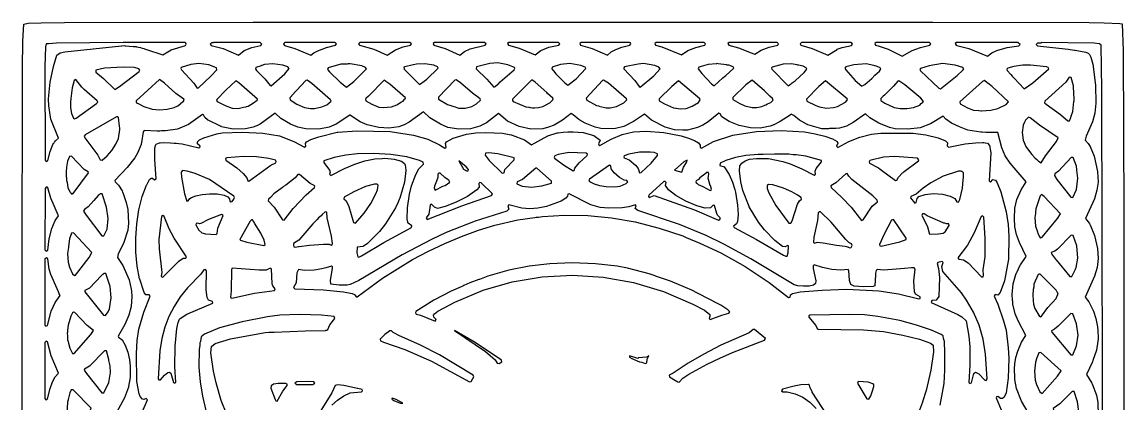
# Model space of a CAD drawing. Header units: millimetres. Extents: x 0 to 300, y 0 to 300.
# Drawn here: x 0.3 to 299.8, y 196.5 to 300.4 of the extents above; entities that cross this region are included whole.
import ezdxf

# ---------------------------------------------------------------- set-up
doc = ezdxf.new("R2010")
doc.units = ezdxf.units.MM
doc.layers.add('CUT', color=7, linetype='CONTINUOUS')

msp = doc.modelspace()

# ---------------------------------------------------------------- linework, layer by layer
at = {"layer": 'CUT'}
for points in [[(0.3333, 43.6332), (0.303, 230.5128), (0.4243, 287.8499), (0.5153, 295.189), (0.8297, 299.8501), (2.0019, 300.0869), (5.4862, 300.155), (11.8438, 300.2685), (63.1388, 300.4053), (69.9573, 300.4198), (95.2289, 300.4157), (247.9064, 300.3897), (290.3892, 300.2438), (294.4429, 300.1646), (298.7079, 300.0346), (299.3688, 299.9154), (299.6321, 292.6345), (299.7836, 248.3627), (299.8139, 69.9678)], [(293.8788, 51.7858), (293.9394, 203.4521), (293.7576, 282.1757), (293.5842, 294.1091), (293.2, 294.4934), (293.1017, 294.4945), (293.089, 294.5095), (291.6712, 294.6368), (277.3998, 294.8048), (277.2773, 294.6728), (276.3481, 294.6833), (275.9956, 294.2867), (276.3261, 293.9096), (284.6077, 293.0233), (286.3263, 292.7615), (286.327, 292.7613), (286.3468, 292.7577), (286.5315, 292.724), (289.456, 292.1891), (290.0467, 291.9046), (290.4098, 291.6061), (290.7882, 290.8569), (291.3509, 288.9061), (292.0556, 283.1978), (292.1473, 278.3014), (291.8972, 275.6376), (291.2523, 273.2806), (289.5657, 269.3942), (289.2499, 268.2682), (290.1043, 267.397), (290.6267, 266.5397), (291.7178, 263.9242), (292.6584, 259.719), (292.8083, 256.8755), (292.4441, 254.6438), (291.8058, 252.3035), (289.3872, 246.964), (290.4507, 245.5516), (290.5043, 245.4574), (290.5408, 245.3933), (290.5702, 245.3416), (290.6187, 245.2565), (291.8082, 242.3198), (292.5986, 238.7621), (292.7823, 236.0938), (292.5316, 233.6307), (291.8363, 231.2433), (289.2794, 225.5112), (290.2784, 224.3009), (291.4908, 221.7544), (292.1719, 219.7131), (292.6222, 217.5034), (292.7189, 216.4831), (292.7968, 214.4737), (292.7886, 214.3534), (292.7824, 214.2623), (292.7786, 214.2057), (292.7383, 213.6125), (292.3568, 211.1456), (291.3945, 208.3376), (291.2227, 207.9342), (289.6302, 204.5365), (291.12, 202.1461), (291.1908, 202.0007), (292.3779, 198.8557), (292.6924, 196.9198), (292.8138, 193.3534)], [(273.782, 194.1262), (271.9564, 197.2785), (270.588, 200.6841), (270.1818, 203.1111), (270.099, 206.5073), (270.1353, 206.9315), (270.1531, 207.1394), (270.1601, 207.2212), (270.179, 207.4418), (270.4274, 209.1254), (270.9554, 210.8967), (271.9894, 213.2991), (273.1738, 215.0949), (271.025, 219.1106), (270.2211, 221.028), (269.6343, 223.6248), (269.6012, 224.0089), (269.5662, 224.4147), (269.5479, 224.6274), (269.5303, 224.8309), (269.4548, 226.3185), (269.7276, 229.1659), (270.4426, 231.6962), (270.7243, 232.362), (270.7547, 232.4338), (270.7575, 232.4404), (270.7576, 232.4408), (271.5306, 234.0957), (271.5407, 234.1147), (271.5528, 234.1375), (271.5726, 234.1745), (271.6812, 234.3786), (273.2549, 236.6348), (271.4371, 240.41), (270.6197, 242.5898), (270.1559, 244.7119), (270.0305, 246.9775), (270.185, 249.732), (270.7058, 252.0886), (271.8459, 254.769), (273.2472, 256.9463), (268.8995, 261.9818), (267.5166, 264.0382), (266.582, 266.1585), (265.5031, 270.3742), (262.3079, 270.3675), (261.2794, 270.4229), (261.1878, 270.4278), (260.9613, 270.44), (260.8745, 270.4447), (257.3848, 271.0111), (255.0708, 271.8637), (252.9047, 272.9308), (251.4186, 273.95), (250.6796, 274.7633), (247.2379, 272.7164), (244.46, 271.6475), (241.07, 271.273), (237.6183, 271.3338), (236.1229, 271.6852), (233.1976, 272.9059), (230.7705, 274.3316), (229.5427, 275.4644), (226.216, 273.0426), (224.3999, 272.1153), (222.4847, 271.5478), (221.5204, 271.4179), (221.2305, 271.4152), (219.805, 271.4022), (219.538, 271.3998), (217.6578, 271.3826), (213.9253, 272.4192), (213.821, 272.4716), (213.778, 272.4932), (213.7606, 272.5019), (213.7247, 272.5199), (211.6234, 273.7229), (210.075, 274.995), (209.5215, 275.2698), (209.4247, 275.3552), (209.0538, 275.0995), (206.3987, 273.3877), (204.6595, 272.4868), (204.6123, 272.469), (204.5334, 272.4394), (204.3934, 272.3868), (203.6921, 272.1235), (200.9688, 271.5477), (198.2821, 271.6116), (195.2576, 272.277), (192.4666, 273.378), (190.5437, 274.6137), (190.0179, 275.4689), (189.7074, 275.6023), (186.7773, 273.2376), (185.3705, 272.3286), (183.8964, 271.6723), (181.1801, 271.0163), (181.1511, 271.0156), (181.1092, 271.0144), (180.9517, 271.0102), (179.9548, 270.9834), (177.6698, 271.0902), (177.6175, 271.1005), (175.1084, 271.8003), (171.3813, 273.7229), (169.4849, 275.3423), (166.5443, 273.3238), (163.8667, 272.0059), (161.6378, 271.4523), (160.827, 271.3639), (157.6338, 271.4161), (156.0517, 271.7687), (153.3345, 272.8979), (151.9114, 273.7306), (151.6261, 273.9108), (150.0744, 275.1406), (149.584, 275.5701), (149.5583, 275.5496), (149.5415, 275.5629), (147.1724, 273.7305), (144.9014, 272.3675), (143.4255, 271.7678), (141.8529, 271.3936), (138.6206, 271.277), (135.4054, 271.9748), (132.2275, 273.4721), (129.8373, 275.4855), (126.5259, 272.9569), (124.7151, 272.0768), (122.1669, 271.3689), (119.0302, 271.2423), (116.0157, 271.7617), (114.0678, 272.5921), (111.1546, 274.338), (109.3918, 275.9534), (105.4886, 273.1333), (104.1649, 272.4528), (102.7532, 271.9408), (99.9955, 271.5471), (97.2595, 271.701), (94.1248, 272.4314), (92.2193, 273.2746), (89.8453, 274.8044), (89.509, 275.0782), (89.4649, 275.0495), (89.4045, 275.0885), (85.6859, 272.6688), (84.4299, 272.0545), (83.7876, 271.7914), (80.9686, 271.2446), (77.4359, 271.3642), (75.254, 271.8234), (73.2596, 272.602), (70.6508, 274.1488), (69.0891, 275.6255), (65.0646, 272.6608), (64.084, 272.1983), (64.0696, 272.1915), (64.0268, 272.1713), (64.0245, 272.1703), (63.1102, 271.774), (61.0652, 271.3668), (57.6613, 271.3029), (54.534, 271.9416), (54.5118, 271.9506), (54.3606, 272.0119), (54.3433, 272.019), (54.2624, 272.0518), (50.8691, 273.6921), (50.8448, 273.7083), (50.8339, 273.7156), (50.8294, 273.7186), (50.7556, 273.7677), (50.0018, 274.4541), (49.6491, 275.139), (49.3709, 275.2559), (45.5145, 272.5241), (42.5565, 271.2555), (39.2922, 270.8151), (38.2514, 270.7709), (38.1718, 270.7675), (37.742, 270.7493), (37.0499, 270.7199), (33.5043, 270.8828), (33.2303, 270.5266), (32.8162, 267.6258), (32.7155, 267.1949), (32.7098, 267.1704), (32.7004, 267.1301), (32.6955, 267.1091), (31.7061, 264.7633), (30.9418, 263.446), (28.9209, 260.8381), (25.5019, 257.2583), (25.5865, 256.9723), (26.5592, 256.0636), (27.4855, 254.4486), (27.6149, 254.1217), (27.645, 254.0458), (27.656, 254.0181), (27.66, 254.008), (28.6187, 251.3452), (29.0562, 249.3748), (29.2685, 245.6456), (29.047, 243.7529), (27.9245, 240.1738), (26.4764, 237.3015), (26.2179, 236.3206), (27.6709, 234.2125), (29.4042, 230.2902), (29.9699, 227.6864), (30.0141, 227.2052), (30.103, 225.7448), (30.0478, 224.4042), (29.9588, 222.9746), (29.3518, 220.6689), (28.219, 218.1222), (26.4279, 214.9509), (26.5606, 214.6386), (27.5075, 213.9613), (28.3695, 212.4818), (29.0824, 210.5558), (29.5018, 208.4884), (29.7065, 206.8313), (29.7273, 205.7374), (29.6811, 204.4707), (29.6733, 204.2565), (29.6699, 204.1629), (29.6542, 203.7316), (29.2629, 201.2391), (29.2359, 201.1555), (29.2294, 201.1355), (29.2186, 201.1022), (29.2017, 201.05), (28.1509, 198.168), (25.9602, 194.1884)], [(32.9176, 194.2395), (34.4127, 197.5957), (34.0611, 198.0185), (33.4364, 197.7023), (33.0156, 197.7751), (32.3918, 198.5304), (32.0945, 199.2312), (31.5455, 202.5976), (31.3941, 210.2488), (31.5759, 213.7948), (32.0385, 216.8442), (33.4081, 221.4981), (35.1696, 225.8043), (34.9009, 226.181), (33.9735, 226.2169), (33.4914, 226.8182), (32.2816, 230.4628), (32.2668, 230.5242), (31.606, 233.9891), (31.2727, 237.7617), (31.2425, 241.625), (31.5151, 245.5198), (32.092, 249.2938), (32.9867, 252.93), (34.1478, 256.0559), (34.1825, 256.1341), (34.9283, 257.5872), (35.3713, 257.964), (35.7298, 257.942), (36.3008, 257.4671), (36.7223, 257.785), (36.3939, 263.0329), (36.4241, 266.1536), (36.693, 267.086), (36.7029, 267.1158), (36.7031, 267.1165), (36.7091, 267.1347), (36.7187, 267.1637), (36.7298, 267.1711), (37.7008, 267.5407), (37.8453, 267.5712), (38.8673, 267.6412), (40.6283, 267.5888), (41.6263, 267.4867), (42.0258, 267.4458), (42.2179, 267.4262), (42.8933, 267.3571), (43.8649, 267.2325), (48.3792, 266.2042), (48.6579, 266.3806), (48.7113, 266.671), (48.0333, 267.3097), (47.9888, 267.8419), (48.5324, 268.3435), (49.727, 268.8966), (53.2946, 269.985), (54.6803, 270.2335), (60.2163, 270.4199), (65.7944, 270.1775), (70.2434, 269.4176), (74.2219, 267.9225), (77.1167, 266.3653), (77.4328, 266.6046), (77.3679, 267.3405), (77.6437, 267.782), (78.7806, 268.4096), (80.9378, 269.1688), (85.9632, 270.4673), (86.1768, 270.4906), (91.3037, 270.8139), (100.3707, 270.6016), (106.7284, 269.6598), (110.6069, 268.5193), (113.7507, 267.0079), (115.1858, 266.1006), (115.5736, 266.3977), (115.3944, 267.3329), (115.6302, 267.8353), (117.4551, 268.8249), (121.1486, 269.9026), (123.6251, 270.2684), (126.3529, 270.3896), (130.8575, 270.1773), (132.7224, 269.8566), (133.3103, 269.6853), (133.4211, 269.653), (133.4718, 269.6383), (133.5422, 269.6178), (136.8678, 268.4034), (138.8204, 267.0102), (143.1985, 269.4073), (145.794, 270.2335), (145.95, 270.2653), (146.0126, 270.2781), (146.0198, 270.2795), (146.0355, 270.2827), (147.3995, 270.4831), (148.6576, 270.5003), (148.9211, 270.5039), (149.15, 270.507), (150.1043, 270.52), (152.8278, 270.329), (155.6993, 269.5008), (157.4758, 268.2648), (156.9979, 267.263), (157.0776, 266.9774), (157.373, 266.8273), (160.4018, 268.5252), (163.4352, 269.8087), (166.4989, 270.5063), (169.9225, 270.7226), (174.7068, 270.3552), (179.4319, 269.4162), (181.4424, 268.8382), (183.0892, 268.2169), (184.1849, 267.5588), (184.6458, 266.8967), (184.6437, 266.3076), (185.0026, 266.116), (188.2561, 267.9516), (193.4711, 269.5976), (199.9142, 270.6309), (206.6276, 270.8745), (212.972, 270.5384), (215.917, 270.0222), (218.5371, 269.322), (220.609, 268.5916), (221.8535, 267.8907), (222.0856, 267.4367), (221.7135, 266.6104), (222.0747, 266.2805), (225.0751, 267.9521), (228.0124, 269.1027), (231.1627, 269.9298), (233.7235, 270.2079), (242.4847, 270.2079), (246.0007, 269.7508), (249.3083, 268.8936), (251.2947, 268.1297), (251.8564, 267.5669), (251.7425, 266.6949), (252.1019, 266.3943), (256.6855, 267.2951), (259.4282, 267.5701), (261.3204, 267.6183), (261.5114, 267.6098), (261.652, 267.6036), (261.7585, 267.5989), (262.0585, 267.5856), (262.7072, 267.4227), (263.262, 266.8384), (263.6004, 264.8122), (263.1599, 257.1855), (263.5786, 256.8765), (264.1852, 257.5528), (264.8703, 257.3914), (265.3735, 256.6854), (266.375, 254.257), (267.7815, 248.7859), (268.326, 245.3679), (268.5412, 242.1497), (268.4195, 235.9227), (267.3248, 229.9552), (266.1965, 226.8115), (265.5083, 226.0956), (264.803, 226.2464), (264.5098, 225.8459), (265.5303, 223.6714), (267.1116, 219.1057), (267.752, 216.5986), (268.3594, 211.7295), (268.4806, 208.933), (268.3594, 203.5394), (267.7834, 199.4939), (267.7828, 199.4917), (267.7826, 199.4909), (267.7815, 199.4868), (267.78, 199.4807), (267.2627, 198.3353), (266.7969, 197.9353), (266.2986, 197.9918), (265.5172, 198.5602), (265.2004, 198.4591), (265.0767, 198.1505), (267.3724, 192.7486)], [(57.5065, 189.8443), (54.433, 197.4227), (53.0376, 202.246), (52.3364, 205.3864), (51.6073, 210.3688), (51.7615, 212.1725), (52.7547, 212.9262), (56.9728, 214.1702), (66.4039, 215.9338), (67.3792, 215.9883), (67.4587, 215.9927), (67.5152, 215.9959), (68.8559, 216.0708), (77.3323, 216.3808), (82.8016, 216.4545), (82.8843, 216.5839), (83.1539, 216.5938), (83.4108, 216.7939), (83.9252, 218.0087), (85.3241, 219.7783), (85.1732, 220.3161), (81.7069, 220.6976), (75.7195, 220.8484), (70.3941, 220.6379), (67.0506, 220.2128), (60.1726, 218.8552), (53.9836, 217.1652), (49.9043, 215.5027), (48.9842, 214.7687), (48.7825, 213.4907), (48.6679, 213.1469), (48.6045, 212.3631), (48.4507, 211.3887), (48.391, 206.5039), (48.694, 202.552), (49.3286, 198.6004), (50.2571, 194.7065)], [(249.8506, 196.125), (250.9087, 202.0413), (251.1513, 205.6951), (251.1336, 209.3163), (251.1513, 210.4216), (251.1256, 210.9496), (251.1217, 211.7357), (251.0673, 212.1445), (251.0027, 213.4708), (250.775, 214.3413), (250.6885, 214.9922), (250.1043, 215.4372), (247.4785, 216.6156), (243.4581, 217.9465), (238.9102, 219.1894), (232.8861, 220.3339), (229.2753, 220.7283), (225.3339, 220.8786), (214.4597, 220.654), (214.1581, 220.438), (214.1736, 220.0675), (216.0647, 217.8641), (216.4096, 217.014), (216.6526, 216.8327), (229.0003, 216.6624), (234.443, 216.1766), (239.6731, 215.2346), (244.2591, 214.1112), (247.2539, 213.0127), (247.9314, 212.4751), (248.0547, 210.6381), (247.2963, 205.6624), (246.025, 200.199), (245.079, 197.0628), (245.0644, 197.024), (242.8549, 191.2122)], [(84.5051, 196.164), (86.071, 197.5416), (87.8096, 198.7296), (89.5161, 199.4793), (92.5462, 199.8), (92.8155, 200.0914), (92.7176, 200.4416), (91.5503, 200.6963), (91.5502, 200.6967), (91.526, 200.7016), (87.7917, 201.5164), (86.1574, 201.6649), (85.4515, 201.4922), (84.5377, 199.4896), (80.1468, 192.4944)], [(220.3276, 191.5956), (215.1048, 199.7425), (215.0244, 199.9039), (214.6965, 200.5624), (214.5302, 200.8965), (214.409, 201.1399), (214.333, 201.5976), (214.069, 201.8138), (211.9538, 201.7009), (210.2157, 201.3663), (206.9868, 200.5362), (206.7473, 200.1005), (207.0539, 199.7912), (208.2373, 199.7513), (210.4263, 199.288), (212.4967, 198.361), (214.4068, 196.9755), (216.1273, 195.255)]]:
    msp.add_lwpolyline(points, dxfattribs=at)
for points in [[(31.3805, 293.7098), (31.4052, 293.7073), (31.4175, 293.7061), (32.4654, 293.4904), (32.9412, 293.3432), (33.3829, 293.2066), (33.6023, 293.1387), (34.1211, 292.9783), (38.5566, 291.4806), (40.7979, 292.8102), (40.8734, 292.8432), (44.7089, 294.0122), (44.9471, 294.3736), (44.9218, 294.3987), (44.8519, 294.6883), (44.5483, 294.8324), (27.8154, 294.8182), (9.7055, 294.6668), (7.4757, 294.4951), (7.22, 294.4934), (7.1814, 294.4724), (6.8704, 294.4485), (6.661, 293.6318), (6.5109, 288.3537), (6.5659, 263.3935), (6.5944, 263.361), (6.5924, 262.813), (6.9036, 262.4676), (7.3046, 262.6327), (7.877, 264.92), (7.883, 264.9371), (7.8837, 264.9392), (7.9003, 264.9863), (7.9612, 265.1598), (8.7095, 267.095), (8.8898, 267.3749), (9.0247, 267.5843), (9.1179, 267.729), (9.3538, 268.0952), (10.2231, 268.8021), (8.135, 273.9831), (7.5453, 277.5787), (7.5163, 279.5364), (7.9743, 284.0119), (8.857, 288.3301), (9.7673, 291.364), (10.6331, 292.005), (11.9542, 292.264), (27.3319, 293.9219), (27.3905, 293.9769), (28.2245, 294.0257), (28.2838, 294.0197), (28.3359, 293.94), (30.4849, 293.7994), (31.3125, 293.7166)], [(59.1171, 291.4007), (60.6759, 292.6772), (62.8037, 293.4979), (65.1964, 294.0548), (65.4382, 294.4151), (65.0477, 294.8055), (64.7617, 294.8051), (64.6683, 294.8485), (52.3301, 294.8466), (52.2653, 294.7869), (51.816, 294.7862), (51.4667, 294.4375), (51.703, 294.0388), (54.9592, 293.1712)], [(78.8083, 291.3914), (79.598, 292.0635), (80.6668, 292.6125), (83.0899, 293.5023), (85.5167, 294.0817), (85.7582, 294.4421), (85.5672, 294.633), (85.5422, 294.71), (85.445, 294.7552), (85.3677, 294.8324), (85.2791, 294.8322), (85.2441, 294.8485), (72.0191, 294.8466), (71.9818, 294.8129), (71.7232, 294.8125), (71.3738, 294.4648), (71.6083, 294.0659), (74.4728, 293.2523)], [(99.5099, 291.3578), (101.7773, 292.8937), (103.8711, 293.6518), (105.8849, 294.0987), (106.1361, 294.4568), (105.7459, 294.8532), (95.9317, 294.8432), (92.8048, 294.8466), (92.7978, 294.8401), (92.1219, 294.8394), (91.7773, 294.521), (91.9879, 294.1019), (95.8792, 293.0165)], [(119.3305, 291.3841), (120.5366, 292.3659), (122.0849, 293.1552), (126.164, 294.1036), (126.4347, 294.4785), (126.0445, 294.8649), (112.3679, 294.8551), (112.0235, 294.54), (112.228, 294.1203), (115.2931, 293.2514)], [(139.7835, 291.472), (141.3458, 292.7089), (143.4988, 293.5366), (146.2391, 294.1224), (146.4891, 294.4808), (146.099, 294.8764), (132.6329, 294.8668), (132.2882, 294.5491), (132.4977, 294.1297), (135.4435, 293.3428)], [(159.4286, 291.3897), (160.4765, 292.2863), (161.7161, 292.9403), (163.3081, 293.5647), (165.5315, 294.1118), (165.792, 294.451), (165.6759, 294.7588), (165.4033, 294.87), (152.2353, 294.8757), (151.8899, 294.5556), (152.1045, 294.1363), (155.2761, 293.2579)], [(179.5641, 291.4512), (181.2554, 292.6789), (183.408, 293.5276), (185.8646, 294.1082), (186.1051, 294.4685), (185.7153, 294.8583), (172.6454, 294.864), (172.3008, 294.5509), (172.5016, 294.1309), (174.2317, 293.6457)], [(198.4903, 292.0321), (199.1862, 291.723), (199.2172, 291.7401), (199.4762, 291.6361), (201.2256, 292.8001), (203.3825, 293.59), (205.6951, 294.0923), (205.9414, 294.4512), (205.5519, 294.8449), (204.8347, 294.8453), (204.828, 294.8485), (203.3076, 294.8462), (192.5253, 294.8525), (192.1806, 294.5386), (192.383, 294.1187), (195.0538, 293.4125)], [(219.2957, 291.3867), (221.8294, 292.9793), (221.8354, 292.9821), (221.8356, 292.9823), (221.8387, 292.9838), (221.847, 292.9877), (223.2206, 293.5049), (225.7459, 294.0601), (226.0064, 294.3993), (225.8905, 294.707), (225.618, 294.8184), (225.2514, 294.8189), (225.2215, 294.8485), (212.5614, 294.8467), (212.5483, 294.8338), (212.1516, 294.8343), (211.8065, 294.5196), (212.0108, 294.0995), (215.0369, 293.2567)], [(244.4862, 293.4896), (247.0421, 294.0814), (247.3325, 294.4506), (246.9426, 294.8485), (232.4685, 294.8466), (232.1244, 294.5358), (232.3207, 294.1156), (232.9812, 293.9239), (235.7375, 293.0131), (239.5272, 291.0917), (242.2383, 292.7014)], [(263.9319, 292.0447), (265.24, 292.6536), (268.093, 293.5095), (271.2797, 293.9384), (271.5663, 294.3081), (271.1778, 294.7044), (271.165, 294.7045), (271.0373, 294.8318), (254.2721, 294.8466), (253.9276, 294.5329), (254.1643, 294.0969), (254.3757, 294.0455), (254.3847, 294.0274), (257.6606, 293.1699), (262.761, 291.1005)], [(26.816, 282.8969), (32.1385, 286.996), (32.2955, 287.2927), (32.0672, 287.6641), (30.9042, 288.001), (27.7788, 288.1514), (22.7016, 287.821), (20.3995, 287.2909), (20.3657, 286.7299), (22.4159, 285.0889), (25.5332, 282.1004)], [(53.2133, 287.4496), (53.1573, 287.9336), (51.1198, 288.7354), (48.3191, 289.0899), (46.1535, 288.8206), (43.5635, 288.0509), (43.4526, 287.7319), (43.6403, 287.3814), (46.9611, 283.7564), (47.9162, 282.4155), (48.2491, 282.4844), (51.6053, 285.6903)], [(67.7407, 283.141), (68.0092, 283.014), (71.726, 286.296), (72.8858, 287.7335), (72.5743, 288.1819), (71.192, 288.6716), (68.4379, 289.0598), (66.2295, 288.824), (65.4612, 288.5835), (65.4086, 288.579), (65.3129, 288.5371), (63.85, 288.0791), (63.7176, 287.6819), (64.0374, 287.1964), (66.3063, 284.9859)], [(88.5331, 282.7131), (90.467, 284.2483), (91.6769, 285.4496), (91.7914, 285.5431), (92.0243, 285.7946), (93.9076, 287.6644), (93.6875, 288.0234), (92.6208, 288.4977), (89.4613, 289.0303), (89.0603, 289.0106), (88.9476, 289.0303), (88.6479, 288.9904), (86.985, 288.9089), (83.5512, 287.986), (83.3565, 287.5416), (83.9012, 286.877), (86.7701, 284.0975)], [(108.9475, 283.8281), (109.0064, 283.8425), (109.223, 284.0288), (110.3198, 284.8277), (113.3942, 287.8859), (113.2053, 288.2454), (112.1984, 288.639), (109.8166, 289.0616), (107.5198, 288.9425), (106.696, 288.7621), (106.6634, 288.7588), (106.5991, 288.7409), (104.3384, 288.2457), (104.1064, 288.0003), (104.1761, 287.6345), (108.3688, 283.4066)], [(129.7912, 283.6343), (130.3027, 284.1138), (134.0437, 287.4316), (134.2552, 287.7352), (134.176, 288.0577), (132.3488, 288.7997), (129.6624, 289.3014), (127.4681, 289.1202), (123.8028, 288.1925), (123.7711, 287.6498), (126.6773, 284.8866), (128.5445, 282.7291), (128.8589, 282.8333), (129.6702, 283.5529)], [(144.7279, 287.1426), (145.3916, 286.3563), (147.8281, 283.8884), (148.6742, 283.2655), (150.9052, 284.9609), (153.5703, 287.809), (153.3733, 288.1614), (152.2159, 288.5829), (149.1982, 289.0886), (146.6262, 288.8182), (144.3883, 288.1713), (144.2838, 287.6688), (144.687, 287.1911), (144.7162, 287.1528)], [(168.0121, 282.8625), (168.2799, 282.7194), (172.0435, 285.7943), (173.7113, 287.6913), (173.4335, 288.1183), (172.319, 288.5777), (169.2305, 289.0887), (167.7435, 288.9699), (164.0811, 288.2531), (163.8546, 287.9979), (163.9155, 287.6622), (166.9039, 284.48)], [(188.3954, 283.0655), (190.7776, 285.1925), (191.2786, 285.6058), (191.5596, 285.8907), (193.7635, 287.8585), (193.5672, 288.2166), (192.438, 288.6482), (191.925, 288.7174), (191.8192, 288.7559), (189.5413, 289.0394), (189.165, 289.0902), (189.1474, 289.0884), (189.1352, 289.09), (189.0193, 289.0753), (186.8103, 288.8488), (184.2844, 288.1469), (184.1135, 287.6412), (185.0316, 286.4434), (187.7306, 283.5621)], [(209.1455, 283.491), (209.2534, 283.5164), (209.6077, 283.8378), (210.4356, 284.4592), (212.8995, 286.6826), (213.6148, 287.585), (213.4645, 287.9361), (212.6533, 288.385), (211.3355, 288.654), (211.1808, 288.7044), (210.9777, 288.727), (209.3394, 289.0614), (207.2095, 288.9414), (204.2225, 288.1732), (204.009, 287.9163), (204.0969, 287.5586), (208.5598, 283.0513)], [(228.5453, 282.9759), (228.6767, 283.0498), (228.677, 283.0494), (229.094, 283.236), (229.2429, 283.3682), (229.4032, 283.4583), (231.276, 285.0581), (232.1326, 285.933), (233.3387, 287.0035), (233.6669, 287.5), (233.7413, 287.576), (233.5782, 287.9331), (232.7209, 288.3532), (232.1577, 288.4755), (232.0593, 288.5136), (231.8257, 288.5476), (229.7416, 289), (226.4093, 288.7619), (224.1748, 288.2427), (223.9347, 287.8537), (224.2294, 287.3637), (226.7773, 284.5463)], [(249.9466, 282.2058), (254.4671, 285.8239), (256.038, 287.2744), (256.2598, 287.6935), (256.0047, 288.0507), (253.9626, 288.6387), (250.5124, 289.0896), (246.9073, 288.5233), (244.5557, 287.8148), (244.3425, 287.5088), (244.4914, 287.1347), (249.4662, 282.4353)], [(269.4519, 285.6897), (269.9738, 285.1791), (272.6963, 282.2207), (275.0391, 283.9118), (279.3577, 287.706), (279.2061, 288.0376), (278.7546, 288.1899), (274.4067, 288.697), (272.359, 288.6643), (269.873, 288.3039), (268.2301, 287.8503), (267.9984, 287.5548), (268.0972, 287.2183), (269.1066, 286.1214)], [(20.8715, 278.645), (20.7427, 278.9462), (17.1993, 282.0339), (16.8498, 282.391), (16.8242, 282.4172), (16.7743, 282.4681), (16.5679, 282.679), (14.9019, 284.7718), (14.5012, 284.523), (13.9357, 282.5481), (13.6601, 280.3053), (13.5401, 279.6078), (13.5456, 279.3737), (13.4823, 278.8587), (13.5157, 277.0789), (13.7844, 275.5398), (14.2654, 274.2327), (14.5911, 274.0622), (14.9944, 274.2329), (20.5613, 278.2209)], [(31.4002, 278.4455), (31.4654, 278.4113), (31.4923, 278.3691), (31.8554, 278.2063), (33.3829, 277.4035), (35.6416, 276.697), (37.6868, 276.5428), (39.7761, 276.6944), (41.6186, 277.1153), (42.6828, 277.6384), (43.1944, 278.0454), (43.4241, 278.1629), (43.5075, 278.2946), (44.2217, 278.8629), (44.3587, 279.1685), (44.2374, 279.4426), (42.1372, 280.9872), (39.0417, 283.7788), (37.6318, 284.7337), (31.351, 278.9908), (31.3673, 278.81), (31.3167, 278.6446), (31.393, 278.5249)], [(78.753, 276.843), (79.783, 276.8464), (81.8077, 277.3086), (83.1642, 277.9268), (84.3159, 278.921), (84.1853, 279.2565), (79.0369, 283.722), (77.7983, 284.5985), (77.4626, 284.4717), (73.6555, 280.383), (73.5685, 280.3018), (73.5357, 280.2543), (73.0703, 279.7544), (73.1411, 279.2264), (74.9995, 278.0955), (77.0535, 277.2011)], [(98.5356, 277.1185), (100.7429, 277.3792), (102.1717, 277.8809), (103.4273, 278.6603), (103.474, 278.7016), (103.8603, 278.8918), (104.2523, 279.3904), (104.4304, 279.5481), (104.533, 279.8333), (100.3156, 283.505), (99.1847, 284.2626), (99.0216, 284.4006), (99.0035, 284.384), (98.7059, 284.5834), (94.4708, 280.2425), (93.7317, 279.5672), (93.7394, 279.4929), (93.6981, 279.4505), (93.7622, 278.9509), (95.4031, 278.0306), (97.2639, 277.2546)], [(117.0177, 277.5986), (118.0065, 277.309), (118.9053, 277.0228), (120.7616, 276.9964), (122.5568, 277.4382), (123.8069, 278.1257), (124.9477, 279.1787), (124.7992, 279.5205), (122.7776, 281.0142), (119.5205, 283.8737), (118.2571, 284.7044), (117.9684, 284.6009), (113.4787, 279.9669), (113.542, 279.4115), (115.9817, 277.9539), (116.8506, 277.6772)], [(138.0474, 277.2481), (138.1685, 277.2089), (138.4234, 277.1855), (139.0166, 277.0867), (139.4174, 277.0943), (139.4829, 277.0883), (139.5489, 277.0968), (140.6899, 277.1184), (141.8858, 277.3872), (143.7703, 278.4326), (144.5935, 279.2771), (144.5765, 279.2971), (144.6895, 279.4178), (144.5517, 279.7183), (143.1545, 280.9617), (142.9383, 281.2148), (139.7788, 284.0734), (138.8916, 284.6703), (133.6465, 279.4089), (133.5889, 279.0846), (133.8001, 278.8319), (137.232, 277.384)], [(157.0847, 277.5659), (158.6871, 277.1238), (159.0297, 277.1084), (159.2498, 277.0564), (160.134, 277.062), (161.8632, 277.4495), (163.8862, 278.421), (164.6951, 279.2391), (164.5613, 279.5386), (159.6879, 283.74), (158.376, 284.6047), (158.0718, 284.4764), (153.6676, 279.7261), (153.7808, 279.193), (156.4509, 277.7178), (157.0773, 277.5697)], [(198.7123, 277.1454), (199.2072, 277.1467), (199.3671, 277.117), (199.565, 277.1476), (200.057, 277.1489), (201.4088, 277.4185), (202.199, 277.7898), (202.4865, 277.8878), (202.9444, 278.14), (203.7956, 278.54), (204.4463, 279.1548), (204.3688, 279.2727), (204.3929, 279.2979), (204.2724, 279.6128), (203.5932, 280.2562), (202.1537, 281.6965), (201.4285, 282.307), (201.3207, 282.4091), (200.9203, 282.7348), (198.7607, 284.5529), (197.0378, 283.318), (193.4927, 279.8597), (193.5471, 279.3106), (195.4494, 278.2192), (196.7998, 277.5799)], [(284.5332, 273.5077), (285.0001, 273.5393), (285.3426, 274.4561), (285.3908, 274.5338), (285.4603, 274.7712), (285.9353, 276.0429), (286.2092, 278.8353), (286.243, 279.0814), (286.2406, 279.1548), (286.2712, 279.4669), (286.1756, 281.117), (286.152, 281.8282), (286.1281, 281.9361), (286.0642, 283.0386), (285.4881, 285.3521), (284.9356, 285.3955), (283.9856, 284.0222), (278.2817, 278.8912), (278.2344, 278.4678), (278.6857, 278.028), (282.6036, 275.2909)], [(57.377, 276.9626), (59.0187, 276.8442), (60.4934, 277.2163), (61.2016, 277.3511), (61.3472, 277.4317), (61.7514, 277.5337), (63.255, 278.3938), (64.1808, 279.1851), (64.2775, 279.4615), (59.2416, 283.8834), (58.4204, 284.4123), (55.6657, 281.914), (53.2359, 279.3659), (53.1543, 279.0853), (53.3203, 278.804), (55.4912, 277.699)], [(178.0157, 276.9702), (178.0236, 276.9671), (178.0619, 276.9619), (179.2195, 276.7533), (180.8366, 276.8958), (182.4747, 277.487), (184.148, 278.563), (184.6585, 279.258), (184.515, 279.5501), (178.7734, 284.4201), (176.9042, 282.9099), (173.4645, 279.4743), (173.4966, 278.9569), (174.9194, 278.1208), (177.3672, 277.087)], [(218.9771, 276.967), (220.9017, 277.1397), (221.9236, 277.42), (224.1549, 278.6088), (224.6825, 279.2321), (224.5396, 279.5336), (218.6647, 284.4071), (216.8672, 282.9037), (213.4966, 279.4333), (213.601, 278.8821), (216.0423, 277.6974), (217.0275, 277.3136)], [(238.9624, 276.9037), (240.8107, 276.8735), (242.6291, 277.1761), (244.3146, 277.8282), (244.723, 278.2187), (245.0934, 278.4457), (245.0871, 278.5668), (245.3054, 278.7756), (244.565, 279.7343), (240.2844, 283.3236), (238.6453, 284.4411), (238.3233, 284.3288), (237.1737, 282.9373), (234.7201, 280.5466), (234.4075, 280.2609), (234.3664, 280.202), (233.7248, 279.5768), (233.7383, 279.0649), (234.7919, 278.3508), (237.3191, 277.2034)], [(260.3319, 276.3423), (260.9105, 276.2697), (261.0156, 276.2796), (261.1367, 276.2685), (263.5881, 276.3898), (265.5465, 276.8571), (267.7594, 277.9622), (268.4193, 278.6775), (264.0331, 282.8472), (263.7093, 283.0992), (263.1246, 283.6327), (262.663, 283.9134), (261.8959, 284.5102), (261.3542, 284.2571), (255.1821, 278.7344), (255.2621, 278.191), (257.2459, 277.0947), (258.9195, 276.4718)], [(21.5478, 262.8901), (22.039, 262.8003), (23.4365, 264.0378), (24.6847, 265.4963), (25.8033, 267.1729), (26.5156, 268.7673), (26.8781, 271.1354), (26.8643, 271.2753), (26.905, 271.5322), (26.7867, 272.0576), (26.5536, 274.409), (26.2999, 274.6158), (26.0096, 274.5766), (17.4329, 269.7174), (17.2032, 269.3774), (17.4055, 268.8712), (20.8957, 264.2114)], [(273.0143, 273.7112), (272.8043, 273.1543), (272.4132, 272.3927), (272.119, 270.3316), (272.4078, 268.2282), (273.1053, 266.5527), (274.37, 264.8613), (274.7969, 264.4047), (275.5573, 263.494), (276.087, 263.0247), (276.5467, 262.533), (277.2876, 262.1295), (278.4684, 264.036), (281.4832, 267.9237), (281.9697, 268.9108), (276.87, 272.3767), (274.3308, 274.3826), (273.9114, 274.4863), (273.2018, 273.9282), (273.1456, 273.8189)], [(12.3557, 260.6197), (12.3456, 260.4338), (12.2999, 260.1486), (12.2845, 259.3132), (12.2685, 259.0193), (12.2773, 258.9214), (12.2685, 258.4443), (12.3776, 257.8046), (12.4216, 257.3149), (12.555, 256.7644), (12.7815, 255.436), (13.2877, 254.2267), (13.5045, 253.9982), (13.584, 253.8747), (13.6438, 253.8513), (13.8778, 253.6047), (14.1865, 253.7454), (18.3881, 259.3624), (18.2423, 259.6547), (17.1767, 260.2797), (13.7546, 263.9086), (13.2131, 263.8298), (12.6818, 262.5338), (12.4263, 260.9377)], [(60.4023, 259.2223), (60.4041, 259.2207), (61.4051, 258.0376), (61.6966, 257.2505), (61.9917, 257.085), (67.9243, 261.4629), (69.2548, 262.1316), (69.4105, 262.4268), (69.1851, 262.7972), (67.4247, 263.2732), (63.9973, 263.7589), (60.503, 263.8185), (55.955, 263.5009), (55.5975, 263.2521), (55.6669, 262.855), (58.6938, 260.7157)], [(105.2235, 245.7332), (105.206, 245.7736), (105.1321, 245.9448), (104.9473, 246.74), (104.942, 246.8147), (105.0609, 249.8585), (105.6081, 253.5733), (106.1944, 255.8575), (107.3477, 258.9229), (108.158, 260.4796), (109.4069, 261.7845), (109.3237, 262.2944), (108.2968, 262.7771), (104.8818, 263.7034), (100.5269, 264.3338), (95.831, 264.6667), (91.442, 264.5462), (88.2797, 264.155), (85.1305, 263.5189), (82.3014, 262.6539), (82.2927, 262.2208), (83.9141, 260.1491), (84.0558, 259.5968), (83.8936, 258.9851), (84.2596, 258.6966), (87.9574, 260.6063), (90.7264, 261.7638), (93.5031, 262.6201), (96.1549, 263.1706), (98.1775, 263.3207), (98.8956, 263.3412), (101.4055, 263.117), (103.464, 262.545), (104.2156, 261.9533), (104.4655, 261.499), (104.5631, 260.9089), (104.6017, 260.0504), (104.2296, 256.8769), (102.9713, 252.4441), (102.8409, 252.1297), (102.7892, 252.0048), (102.7526, 251.9165), (102.5482, 251.4235), (101.8438, 249.8882), (99.126, 245.5265), (97.4456, 243.4515), (95.5451, 241.4906), (94.1831, 240.1619), (92.9937, 239.308), (91.4208, 239.1597), (91.3307, 237.6261), (91.5577, 236.551), (91.88, 236.4722), (92.5309, 236.7868), (98.6257, 240.395), (106.1526, 244.4916), (106.2919, 245.0016), (105.2582, 245.6527), (105.2385, 245.6984)], [(134.0877, 263.4297), (129.5864, 264.5756), (127.1675, 264.8166), (126.281, 264.691), (126.2131, 264.1818), (127.3013, 262.7801), (130.8412, 259.2691), (131.3633, 259.3412), (131.5199, 260.2952), (134.0776, 262.9315)], [(146.0461, 264.3681), (145.0968, 264.0269), (144.905, 263.6702), (145.0664, 263.3744), (147.5089, 261.5967), (150.1074, 259.8984), (150.3756, 260.0385), (150.5762, 260.6517), (151.7457, 262.0719), (153.867, 264.0574), (153.9559, 264.4449), (153.6589, 264.7091), (148.9102, 264.91)], [(173.069, 264.0841), (173.047, 264.596), (172.1405, 264.9106), (171.0005, 265.0289), (168.1243, 264.9714), (165.2254, 264.4957), (163.9391, 264.0322), (163.8331, 263.7158), (163.9794, 263.4554), (165.3169, 262.9061), (167.0104, 261.4323), (167.7271, 260.5226), (168.1601, 259.4123), (168.5592, 259.4541), (171.2938, 262.0155)], [(207.2935, 236.9496), (207.9041, 236.6656), (208.2289, 236.7178), (208.5515, 237.5982), (208.6699, 239.4997), (208.3342, 239.6543), (207.7607, 239.2452), (206.9764, 239.3203), (204.877, 240.9732), (202.0933, 243.8779), (200.5032, 245.9239), (197.9545, 250.1064), (197.9349, 250.15), (197.9295, 250.1617), (197.9292, 250.1625), (197.9207, 250.1814), (196.2262, 254.6188), (195.6745, 256.9705), (195.3058, 259.9014), (195.4061, 261.3095), (195.934, 262.0189), (196.8408, 262.6504), (198.0759, 263.0724), (199.9624, 263.323), (203.16, 263.2646), (207.0659, 262.5077), (209.0611, 261.8345), (212.2632, 260.4936), (215.6244, 258.779), (215.9768, 259.0386), (215.9122, 259.8182), (216.1759, 260.5189), (217.6391, 262.3392), (217.6407, 262.7771), (213.344, 263.8842), (210.6869, 264.2725), (209.8609, 264.2774), (208.6908, 264.424), (204.8004, 264.4848), (201.7488, 264.3255), (200.3805, 264.3336), (197.0134, 264.0606), (194.2712, 263.5539), (191.6099, 262.748), (190.0598, 261.9691), (189.9909, 261.4152), (191.1075, 261.0328), (192.5114, 258.9544), (193.4411, 256.8174), (193.9491, 255.1146), (193.9942, 254.9345), (194.0065, 254.8855), (194.0274, 254.802), (194.2006, 254.1103), (194.781, 250.5469), (194.9348, 248.0141), (194.798, 246.1594), (194.4679, 245.5066), (193.6815, 244.8932), (193.8557, 244.4981), (199.9176, 241.2423)], [(232.9499, 260.8097), (233.0985, 260.7027), (233.5875, 260.3507), (233.8763, 260.1428), (237.7409, 257.264), (238.0346, 257.4044), (238.513, 258.1738), (239.6522, 259.3668), (239.7739, 259.4703), (239.8049, 259.4966), (239.8119, 259.5026), (240.0829, 259.733), (243.9346, 262.6436), (244.0796, 262.9431), (243.733, 263.3346), (237.4127, 263.848), (234.4132, 263.6067), (230.7595, 262.7253), (230.5296, 262.3913), (230.6883, 262.055), (232.8931, 260.8505)], [(285.9359, 252.6872), (286.8906, 254.8597), (287.3015, 257.9161), (287.0462, 260.0868), (287.0354, 260.2452), (287.0188, 260.3194), (286.9184, 261.173), (285.9943, 263.5877), (285.4365, 263.5941), (282.0409, 259.8663), (281.0499, 259.1052), (280.8929, 258.6367), (281.5797, 257.5935), (285.4158, 252.7294)], [(118.9979, 262.6342), (120.3312, 260.3615), (121.0888, 259.9373), (121.5433, 259.907), (121.6645, 260.3009), (120.9979, 261.0585)], [(134.8618, 256.9648), (134.7848, 256.418), (136.2582, 255.7724), (138.7338, 255.5117), (141.6101, 255.808), (144.2063, 256.55), (144.2065, 257.1069), (140.2603, 260.679), (139.9382, 260.6297), (136.3136, 257.5632)], [(157.2377, 255.9044), (159.0622, 255.6629), (161.4696, 255.5727), (162.9027, 255.7385), (164.5416, 256.4601), (164.9414, 256.9048), (164.7211, 257.2747), (163.9947, 257.416), (162.6952, 258.0992), (161.2597, 259.3493), (160.4427, 260.4887), (160.323, 261.2991), (160.0083, 261.5025), (154.5503, 257.628), (154.387, 257.3374), (154.5079, 257.0267), (155.8188, 256.3683)], [(177.6342, 260.1494), (179.6039, 259.6039), (180.0888, 260.9373), (180.9373, 262.21), (181.1191, 262.7858), (180.1494, 262.3615)], [(45.061, 251.7072), (45.4909, 251.7406), (45.9238, 252.401), (46.3369, 252.6584), (47.5001, 253.1038), (49.2826, 253.5103), (51.2829, 253.692), (53.3676, 253.6321), (55.206, 253.3408), (56.2447, 252.8662), (56.6758, 252.2912), (56.8003, 251.7143), (57.0687, 251.519), (57.4184, 251.6268), (57.8467, 252.2284), (58.0314, 252.6626), (57.8775, 253), (51.2386, 257.5361), (47.3523, 259.224), (45.1511, 259.8494), (43.8976, 259.9738), (43.5731, 259.5849), (43.662, 258.1679), (44.4464, 253.675)], [(75.6767, 258.8976), (75.3085, 258.9642), (74.5749, 258.0088), (71.9945, 256.071), (71.4052, 255.6539), (71.0787, 255.3833), (68.7539, 253.6374), (67.7927, 252.6589), (67.2609, 252.2179), (67.2744, 252.1231), (67.1921, 251.7685), (68.7955, 250.0719), (71.1094, 246.5903), (71.5308, 246.464), (73.9984, 249.7197), (77.5429, 253.4157), (79.7722, 255.4077), (79.8755, 255.7207), (79.7327, 255.9788), (78.6597, 256.4358)], [(112.9585, 257.0961), (112.3918, 255.7858), (112.3615, 255.3009), (112.3758, 255.2983), (112.3153, 255.1116), (112.6043, 254.684), (114.6949, 255.7575), (115.3009, 255.9676), (116.5736, 256.8161), (116.5006, 256.8982), (116.5195, 256.9113), (116.4147, 257.2948), (115.8625, 257.6161), (115.8464, 257.6342), (115.2587, 258.075), (113.9312, 259.2647), (113.5585, 259.2927), (113.341, 259.0327), (113.2895, 258.1174)], [(185.8767, 258.9979), (184.5433, 258.0282), (184.2074, 257.5803), (183.5453, 257.2404), (183.4134, 256.9276), (183.5506, 256.7045), (183.5433, 256.6948), (183.5725, 256.669), (183.6094, 256.6089), (183.6919, 256.5628), (184.0888, 256.21), (185.3369, 255.6427), (187.3056, 254.5415), (187.5985, 254.6915), (187.6784, 254.9749), (187.3916, 255.9331), (187.3918, 255.9373), (187.3835, 255.9603), (186.7899, 257.9439), (187.012, 259.0199), (186.8972, 259.441), (186.4304, 259.4726), (185.8873, 258.9804)], [(225.6648, 250.0824), (228.4731, 246.4376), (228.9169, 246.5855), (231.3684, 250.3572), (232.8068, 251.5218), (232.7478, 251.918), (231.5572, 253.0814), (225.8802, 257.606), (225.0148, 258.4449), (224.5864, 259.1568), (224.2279, 259.1017), (221.5312, 256.6892), (220.1308, 255.8219), (220.1874, 255.426), (223.1707, 252.6976)], [(243.3428, 251.3323), (243.5693, 252.397), (244.0785, 252.9087), (245.7407, 253.5057), (248.0101, 253.7224), (250.4937, 253.5715), (252.5974, 253.0495), (253.824, 252.4355), (254.3834, 251.4927), (254.8116, 251.405), (255.188, 252.1705), (255.8839, 255.2022), (256.1146, 257.4552), (256.2122, 258.0713), (256.1856, 259.4255), (255.826, 259.7884), (255.6452, 259.7772), (255.4989, 259.8641), (254.8253, 259.8151), (250.6819, 258.4388), (247.3037, 256.6455), (245.2645, 255.2372), (243.3137, 253.5935), (241.8446, 252.9051), (241.8363, 252.5393), (242.975, 251.1647)], [(8.4015, 244.2661), (9.3086, 246.4491), (10.2399, 247.6792), (8.1359, 252.5268), (7.3114, 255.3013), (6.9513, 255.5399), (6.562, 255.1513), (6.5284, 238.3971), (6.8693, 238.0472), (7.2844, 238.3046), (7.6413, 241.407)], [(90.4012, 245.8555), (90.9089, 245.6423), (93.2673, 248.3846), (95.0658, 251.0246), (96.4788, 253.6441), (96.9257, 254.7556), (97.1126, 256.018), (96.8636, 256.2548), (96.1389, 256.271), (93.6608, 255.6235), (90.4683, 254.24), (87.8655, 252.7538), (87.7531, 252.2686), (88.4083, 251.7592), (89.1699, 250.2064)], [(110.1433, 247.1259), (110.3833, 246.6596), (119.8292, 250.4354), (127.91, 253.2504), (128.1704, 253.6741), (125.1242, 256.6722), (124.7715, 256.7712), (124.4712, 256.4608), (124.5563, 255.4663), (123.9415, 254.7383), (121.3556, 252.9435), (118.337, 251.3872), (115.3258, 250.1891), (113.19, 249.7005), (112.3802, 250.0177), (111.5914, 250.839), (111.2401, 250.5764), (110.8311, 248.106)], [(183.0691, 249.347), (189.6018, 246.5331), (190.0963, 246.7895), (190.0458, 247.1231), (189.3408, 247.8483), (189.1132, 248.3574), (188.5544, 250.5328), (188.1555, 250.545), (187.399, 249.8301), (185.9857, 249.7879), (183.7067, 250.4396), (180.7009, 251.7148), (177.9666, 253.2512), (175.9724, 254.7269), (175.1731, 255.9046), (175.3548, 256.7249), (175.0865, 257.0665), (174.7238, 257.0014), (170.6536, 253.3086), (170.5461, 252.9268), (170.7924, 252.6593), (172.1332, 253.1944)], [(208.7404, 245.7281), (209.2379, 245.6476), (209.6247, 246.3641), (211.0431, 250.8279), (211.5814, 251.7824), (212.1377, 252.2537), (212.1172, 252.6615), (211.0865, 253.2833), (211.004, 253.353), (210.8246, 253.4413), (209.5226, 254.2269), (207.2713, 255.2311), (204.3929, 256.127), (203.2211, 256.2106), (202.7924, 255.9564), (202.8682, 255.1242), (203.3203, 253.9411), (205.1985, 250.4556)], [(22.531, 242.2051), (23.4071, 244.0796), (23.7565, 246.9814), (23.2845, 250.0748), (22.0921, 253.6514), (21.5426, 253.6717), (21.2631, 253.3716), (21.0341, 253.2187), (19.8254, 251.8274), (18.2419, 250.1267), (17.2412, 249.416), (16.9992, 248.9392), (17.7106, 247.8219), (22.0059, 242.277)], [(242.8793, 227.0423), (242.7275, 230.009), (243.0229, 233.1896), (242.7454, 233.5592), (242.1423, 233.5115), (242.0807, 233.5439), (240.1981, 233.3578), (234.5301, 232.9097), (232.746, 233.0646), (232.505, 232.8345), (232.2998, 232.0456), (232.2928, 231.9463), (232.2709, 231.8865), (232.2726, 231.6556), (232.0635, 228.6557), (231.6849, 228.4146), (229.06, 228.3636), (226.4854, 228.5775), (225.5548, 228.9622), (225.2119, 230.0521), (225.0453, 232.8234), (224.8217, 233.119), (222.8239, 232.8788), (220.4014, 233.1222), (217.8737, 233.5855), (215.6445, 234.3727), (215.3486, 234.0951), (215.3571, 233.3817), (216.0829, 230.0376), (215.9507, 229.2327), (215.4062, 228.8021), (214.2227, 228.5497), (212.7387, 228.523), (211.1629, 228.6415), (210.2075, 228.8699), (198.4045, 235.9999), (191.0878, 239.9909), (186.2109, 242.3232), (178.961, 245.2835), (167.6477, 249.1359), (166.9864, 249.6442), (167.2652, 250.3602), (167.0082, 250.7173), (165.2752, 250.1541), (163.4236, 249.818), (159.7857, 249.7575), (157.4654, 249.975), (154.8746, 250.7185), (149.0087, 253.6978), (148.6819, 253.5457), (148.5501, 252.9977), (148.154, 252.4934), (146.8767, 251.6874), (142.8833, 250.2534), (140.5294, 249.7324), (138.3125, 249.576), (136.1315, 249.728), (132.5999, 250.681), (132.3597, 250.3151), (132.6196, 249.4732), (132.0338, 248.933), (123.4539, 246.2513), (115.6036, 243.1111), (111.5803, 241.2661), (103.5907, 237.0903), (91.8362, 230.1226), (89.5168, 229.0105), (88.6638, 228.818), (86.4888, 228.7879), (84.2369, 229.0679), (84.1216, 230.1033), (84.7273, 233.4796), (84.6808, 233.8341), (84.4481, 234.0233), (82.8418, 233.5021), (81.758, 233.2614), (79.7095, 232.9399), (77.0955, 232.789), (75.419, 233.0689), (75.0283, 232.2002), (74.8359, 229.4858), (74.1039, 228.185), (74.4722, 227.8014), (82.2466, 227.5714), (87.7169, 227.025), (90.0682, 226.5286), (90.6479, 226.2493), (91.0935, 225.6818), (91.421, 225.6233), (98.251, 230.7523), (106.3886, 235.7917), (110.762, 238.0993), (115.2534, 240.193), (119.7907, 242.0986), (124.3465, 243.7393), (128.8352, 245.1129), (135.0327, 246.5641), (139.6995, 247.2383), (140.0119, 247.2781), (140.0935, 247.2885), (140.6384, 247.3579), (141.788, 247.5044), (147.7047, 247.8737), (154.0836, 247.7837), (160.5562, 247.1429), (166.9973, 246.0174), (173.4646, 244.3465), (179.9076, 242.1988), (180.8482, 241.826), (184.561, 240.2754), (190.2701, 237.6117), (196.8878, 233.9087), (203.3871, 229.5666), (208.6715, 225.4524), (209.0594, 225.5802), (209.1965, 226.1584), (209.7134, 226.5753), (211.8436, 226.9932), (217.7684, 227.4799), (224.4598, 227.6926), (233.2132, 227.2659), (238.5022, 226.4444), (244.0347, 225.0544), (244.4155, 225.1919), (244.4519, 225.6277), (243.1681, 226.3813)], [(282.5515, 248.1953), (278.1644, 252.927), (277.4189, 253.4773), (276.9983, 253.131), (276.1963, 250.6855), (276.1505, 250.434), (275.8776, 249.6206), (275.7541, 248.5693), (275.7615, 248.2946), (275.5738, 247.2622), (275.7871, 244.8616), (276.272, 243.3642), (276.3941, 242.8414), (276.7562, 242.1984), (276.7887, 242.192), (276.9492, 241.8981), (277.2399, 241.7297), (277.5537, 241.8498), (281.7383, 246.9111)], [(74.5042, 239.1113), (75.4254, 239.3621), (75.4266, 239.3622), (75.4348, 239.3631), (75.6204, 239.3824), (78.4077, 239.6727), (82.2604, 239.9652), (83.7388, 239.9349), (84.287, 239.7266), (84.5955, 239.843), (84.7045, 240.1543), (84.4254, 242.1236), (83.2764, 247.1724), (83.1321, 248.6601), (82.6973, 248.7314), (81.9248, 248.0523), (81.5658, 247.6931), (80.9128, 247.1002), (80.5482, 246.6754), (79.3581, 245.4849), (75.5223, 241.0746), (74.1268, 240.1374), (74.0587, 239.7759), (74.1801, 239.2849)], [(215.511, 241.918), (215.4572, 240.4254), (215.7588, 240.2814), (216.4663, 240.5109), (218.0743, 240.359), (221.714, 239.6923), (224.0077, 239.4603), (224.4105, 239.33), (224.6298, 239.259), (224.7397, 239.2235), (224.8861, 239.1761), (225.3226, 238.9535), (225.6876, 239.0557), (225.9067, 239.5941), (225.7681, 240.1064), (225.0297, 240.4622), (224.2163, 241.24), (220.2468, 245.9358), (217.313, 248.7421), (216.9419, 248.7911), (216.7005, 248.505), (216.4782, 246.4505)], [(37.5425, 238.7231), (38.2668, 232.2984), (38.0791, 231.2794), (38.4696, 230.9414), (42.9134, 235.362), (44.0675, 236.1605), (44.7846, 236.1725), (44.9747, 236.4886), (41.6567, 241.5742), (40.3174, 244.1637), (38.9335, 247.5425), (38.5613, 247.7716), (38.1992, 247.4742), (37.5109, 241.2104)], [(49.19, 243.061), (50.1958, 242.7502), (53.0683, 242.6196), (53.3171, 242.8551), (53.5501, 244.2859), (55.0101, 247.7869), (54.5022, 248.0221), (51.0167, 246.6949), (48.9406, 245.6222), (48.5023, 245.5192), (48.0884, 245.692), (47.6342, 245.611), (47.5584, 245.1876), (48.3911, 243.8041)], [(65.9815, 239.6262), (66.4025, 239.9018), (66.1121, 241.054), (65.2238, 242.9208), (63.5056, 245.7055), (63.3689, 245.9413), (63.3425, 245.9699), (62.9381, 246.6253), (62.6416, 246.5821), (62.3459, 246.232), (59.4971, 241.2873), (59.6815, 241.0551), (61.4353, 240.5369)], [(240.6432, 241.2487), (240.6199, 241.6443), (237.1987, 246.6536), (236.671, 246.4955), (234.6155, 242.6723), (233.3964, 239.9173), (233.4935, 239.5627), (233.8423, 239.4464), (238.8973, 240.5913)], [(246.9442, 242.6882), (249.3708, 242.7527), (250.6626, 242.9972), (251.2609, 243.3511), (252.2789, 245.0295), (252.1698, 245.4822), (251.6025, 245.4943), (251.0854, 245.6465), (251.0234, 245.6647), (250.8763, 245.708), (250.6624, 245.771), (246.3232, 247.6617), (245.4915, 248.2326), (245.0324, 248.2379), (244.8767, 247.8391), (246.4114, 244.725)], [(261.7316, 247.3612), (261.3348, 247.7138), (260.9924, 247.494), (259.0985, 243.0936), (257.2431, 239.6552), (254.6941, 236.2677), (254.9678, 235.9223), (256.2084, 235.733), (257.4496, 234.8989), (261.0763, 231.0479), (261.5374, 231.0515), (261.669, 231.5109), (261.5756, 233.0307), (262.0611, 236.5002), (262.1213, 241.5639)], [(12.9059, 239.1713), (12.8999, 239.0497), (12.6933, 237.47), (12.8697, 235.0511), (13.1928, 233.7178), (14.0148, 231.9153), (14.5682, 231.429), (14.8637, 231.5724), (18.5492, 236.3262), (19.2941, 237.6694), (14.2676, 243.022), (13.7229, 242.9305), (13.205, 241.3826), (12.9414, 239.3668)], [(281.2742, 235.8378), (281.3969, 235.7025), (285.1076, 231.2025), (285.6339, 231.1489), (286.6867, 233.1284), (286.7375, 233.407), (286.7432, 233.4183), (286.7849, 233.6668), (287.2424, 236.1744), (286.9773, 239.509), (285.9757, 242.3538), (285.4302, 242.4033), (281.7316, 238.6188), (281.0558, 238.0807), (280.0161, 237.69), (280.0784, 237.3015), (281.248, 235.8831)], [(9.3303, 224.0712), (10.6248, 226.0287), (10.4359, 226.4549), (10.2504, 227.02), (9.818, 227.8489), (8.0993, 231.7265), (7.6426, 233.1393), (7.6382, 233.1596), (7.637, 233.1651), (7.6361, 233.1689), (7.635, 233.1739), (7.2912, 235.9542), (6.9232, 236.2478), (6.5232, 235.8584), (6.5016, 217.968), (6.8137, 217.6233), (7.234, 217.8225), (8.2643, 221.6979)], [(112.6124, 218.9981), (112.8986, 219.4735), (112.2147, 220.1284), (112.1854, 220.6441), (112.4464, 221.044), (113.3624, 221.7155), (117.9514, 224.1632), (125.6175, 227.4453), (133.5346, 229.7419), (141.679, 231.1122), (149.9469, 231.5102), (158.2723, 230.9961), (166.5392, 229.5096), (174.6849, 227.0504), (182.6192, 223.6787), (185.8216, 221.9725), (187.2092, 220.8305), (187.2959, 220.4206), (187.0872, 219.7542), (187.3744, 219.4314), (190.5216, 220.6561), (192.3964, 221.1563), (192.6527, 221.5351), (192.1035, 222.1476), (190.2435, 223.3384), (186.2067, 225.4342), (184.9863, 226.1173), (183.9377, 226.6123), (182.399, 227.4111), (180.6779, 228.1513), (180.6346, 228.1717), (180.5925, 228.188), (176.5513, 229.9258), (172.7676, 231.2134), (172.5194, 231.3094), (172.3703, 231.3486), (170.7919, 231.8858), (164.9018, 233.4268), (162.0444, 233.9738), (156.2035, 234.6361), (149.8236, 234.8483), (143.7792, 234.6373), (138.1113, 234.0006), (132.6002, 232.8561), (126.889, 231.2248), (124.6579, 230.3988), (124.5719, 230.371), (124.4278, 230.3136), (121.9925, 229.4119), (120.4209, 228.7155), (120.101, 228.5879), (119.6232, 228.362), (116.9311, 227.1691), (112.2768, 224.7508), (107.3373, 221.6168), (107.206, 221.2667), (107.4296, 220.967), (108.6309, 220.6738)], [(249.0308, 234.6999), (249.4197, 233.3174), (249.6616, 230.9263), (249.4498, 225.7683), (248.8062, 224.7517), (247.6049, 224.6308), (247.4014, 224.1427), (254.6366, 220.8527), (255.7708, 220.1882), (256.9576, 219.1176), (257.6895, 214.9135), (257.691, 214.8991), (257.882, 212.0416), (257.8841, 211.7721), (257.8869, 211.409), (257.8995, 209.7912), (257.9205, 207.0829), (257.6587, 202.3424), (257.9529, 202.0684), (258.3559, 202.2304), (259.0171, 204.7782), (259.4804, 205.1442), (260.3832, 204.667), (261.9954, 202.9769), (262.3877, 202.9166), (262.6315, 203.3068), (262.2111, 210.0498), (261.5179, 214.0826), (260.4326, 217.9071), (258.9361, 221.4692), (257.0589, 224.7395), (255.645, 226.693), (250.5875, 232.5077), (250.303, 233.867), (250.6834, 235.0188), (250.3603, 235.2571), (249.2471, 234.9486)], [(22.9724, 220.5841), (23.7003, 221.5496), (24.047, 222.3925), (24.5152, 225.3562), (24.2212, 228.4473), (23.0739, 231.946), (22.5196, 232.0077), (22.2427, 231.7224), (22.217, 231.7231), (21.944, 231.4144), (18.6614, 228.0308), (17.3277, 227.3701), (17.3909, 227.0056), (22.4546, 220.6388)], [(39.8873, 205.0244), (40.3443, 205.1726), (40.7685, 204.8327), (41.4418, 202.2959), (41.8042, 202.1271), (42.1376, 202.402), (41.8788, 206.579), (41.9402, 212.2295), (42.3696, 217.0181), (42.7067, 218.6657), (43.0971, 219.5897), (43.2424, 219.7294), (43.2437, 219.7307), (43.2475, 219.7343), (43.2496, 219.7364), (45.0956, 220.8874), (52.1228, 223.9114), (52.0629, 224.3429), (50.9985, 224.7659), (50.6379, 225.4254), (50.3939, 227.5448), (50.4062, 232.7192), (50.1853, 233.0473), (49.7342, 232.9642), (48.9311, 231.7854), (45.2899, 228.0841), (43.3016, 225.617), (41.6167, 223.0331), (40.2441, 220.2895), (39.1319, 217.3971), (38.3218, 214.2997), (37.7811, 210.9865), (37.3278, 203.3569), (37.5035, 203.0325), (37.9055, 203.0164), (39.0165, 204.3122)], [(68.9172, 227.4054), (69.0872, 227.8622), (68.49, 228.608), (68.3029, 229.1708), (68.0948, 233.241), (67.708, 233.4246), (66.6378, 232.8886), (65.3059, 232.854), (65.0143, 232.8631), (65.0143, 232.8631), (65.014, 232.8631), (64.7966, 232.8699), (57.4156, 233.4008), (57.2354, 233.1127), (57.1473, 227.313), (56.9193, 225.4723), (57.3075, 225.2936), (63.4805, 226.6599)], [(275.3061, 228.2647), (275.1421, 227.6067), (275.0269, 226.1044), (275.1408, 224.6685), (275.1738, 224.5467), (275.2357, 223.6766), (275.6077, 222.4663), (276.7332, 220.4418), (277.0832, 220.2371), (277.3882, 220.3868), (279.1345, 222.7321), (281.3581, 225.2258), (281.7026, 225.9389), (281.974, 226.3502), (281.7165, 226.8308), (281.6368, 226.9149), (281.3681, 227.4235), (277.0821, 231.7844), (276.7599, 231.8482), (276.5216, 231.676), (275.3616, 229.1219)], [(14.6382, 221.3791), (14.2903, 221.4983), (14.0155, 221.3092), (13.5812, 220.3592), (12.8159, 217.9187), (12.6313, 216.5653), (12.6442, 216.0316), (12.6028, 215.7921), (12.6684, 215.0354), (12.6948, 213.9427), (12.7985, 213.533), (12.8134, 213.3614), (12.9166, 213.066), (13.2768, 211.6426), (13.995, 210.2568), (14.4995, 210.2463), (19.0226, 215.3799), (19.7388, 216.4572), (17.9831, 217.8075)], [(285.8923, 209.8705), (286.9505, 212.2805), (287.3329, 215.2215), (286.9192, 218.2937), (285.8755, 221.0266), (285.3324, 221.0746), (281.9437, 217.6188), (280.9048, 216.8549), (280.092, 216.4111), (280.1986, 216.0303), (285.3592, 209.8931)], [(111.6299, 208.1589), (121.9211, 202.4852), (122.3625, 202.6016), (123.0961, 203.8598), (122.9485, 204.3348), (113.8088, 209.8424), (108.4602, 212.5926), (102.9235, 214.9975), (101.1728, 215.9632), (100.6816, 216.4237), (100.2557, 216.3492), (98.9, 215.3887), (97.6483, 214.1464), (97.7219, 213.6688), (98.5139, 213.2928), (104.3818, 211.3129)], [(117.8464, 216.4827), (126.2403, 210.7858), (128.9373, 208.5433), (129.4827, 207.6342), (129.9979, 207.5433), (130.7555, 207.9979), (130.6039, 208.4221), (123.4221, 213.21)], [(178.0797, 202.7681), (178.0918, 202.7651), (178.5397, 202.4758), (178.9582, 202.4149), (179.9265, 203.5244), (181.5411, 204.6224), (186.5421, 207.3573), (189.9833, 208.9566), (193.4079, 210.5275), (202.1532, 213.8127), (202.3693, 214.3306), (199.3746, 216.7196), (199.0079, 216.7815), (197.9044, 215.8072), (190.2464, 212.4477), (185.5878, 210.0583), (181.3454, 207.6037), (177.242, 204.8271), (176.1853, 204.3317), (176.3066, 203.9178), (177.9553, 202.8532)], [(8.5971, 202.5145), (9.281, 203.8458), (10.2284, 204.8979), (8.2189, 209.5804), (7.2457, 213.3614), (6.8866, 213.6068), (6.4934, 213.2174), (6.4794, 197.9824), (6.7945, 197.6375), (7.2144, 197.8425), (7.9149, 200.7141)], [(22.0188, 199.5475), (22.5424, 199.4986), (23.9125, 202.3476), (24.392, 205.0496), (24.2727, 206.8854), (23.9255, 208.3032), (23.9071, 208.458), (23.8607, 208.5678), (23.2868, 210.9113), (22.7407, 210.9453), (18.7556, 206.8548), (18.7033, 206.8037), (18.6844, 206.7852), (18.6772, 206.7782), (18.6608, 206.7621), (17.2366, 205.9808), (17.1751, 205.6949), (17.7946, 204.8007)], [(275.5124, 205.3964), (275.7168, 202.9711), (276.0233, 201.7695), (276.9193, 199.8308), (277.6009, 199.2956), (281.7443, 204.1004), (282.7016, 205.5109), (277.1942, 210.513), (276.6503, 210.406), (276.1409, 209.066), (275.8056, 207.8706)], [(166.0585, 208.8464), (168.1191, 207.9373), (168.7603, 207.8371), (169.6495, 207.4806), (170.0857, 207.6437), (170.2091, 208.7099), (170.6645, 209.6039), (170.0622, 209.2087), (170.0427, 209.2402), (167.8593, 209.0072), (167.6572, 208.8551), (165.3918, 209.5433), (165.4524, 209.1797)], [(69.6793, 197.265), (71.2167, 199.9623), (72.3573, 201.51), (72.3725, 201.8447), (71.9768, 202.0931), (69.9067, 202.0623), (68.6409, 201.8555), (67.9793, 201.437), (67.9592, 200.8146), (69.0758, 197.7027), (69.3177, 197.3012)], [(77.9373, 202.6342), (74.9979, 202.5433), (74.4524, 202.1797), (74.9979, 201.8161), (79.3615, 201.8161), (79.907, 202.1797), (79.6342, 202.4827)], [(228.011, 201.085), (229.9626, 197.8824), (230.4533, 197.7726), (231.0078, 198.7282), (231.6658, 200.5769), (231.6781, 200.701), (231.8409, 201.2535), (231.786, 201.7353), (231.7813, 201.7389), (231.7971, 201.8984), (230.2442, 202.4254), (227.7706, 202.6282), (227.6648, 202.4939), (227.4208, 202.3087), (227.4497, 201.9332)], [(12.8383, 197.6437), (12.8351, 197.6185), (12.6922, 197.0056), (12.5583, 195.4502), (12.5424, 195.3252), (12.5451, 195.2965), (12.5421, 195.2616), (12.7189, 193.1985), (13.165, 191.1658), (13.7552, 189.6558), (14.0983, 189.4607), (14.4885, 189.6952), (17.4107, 192.9486), (18.6882, 194.5037), (19.11, 195.3099), (14.1593, 200.2945), (13.6708, 200.3003), (13.2884, 199.563), (12.8545, 197.7018)], [(100.8464, 197.7555), (101.3312, 197.3918), (103.3615, 196.6342), (103.8464, 196.7252), (101.9979, 197.6948), (100.8767, 198.0585)], [(285.6105, 189.1939), (286.1403, 189.1852), (287.0452, 191.052), (287.2498, 192.329), (287.3003, 192.4976), (287.3158, 192.7406), (287.5152, 193.9847), (287.4433, 194.7387), (287.4545, 194.9148), (287.3441, 195.7801), (287.2193, 197.0897), (286.3119, 199.876), (285.7682, 199.9231), (282.386, 196.5436), (280.6143, 195.2183), (280.6743, 194.8419), (282.1348, 192.9741)]]:
    msp.add_lwpolyline(points, close=True, dxfattribs=at)

doc.saveas('drawing.dxf')
